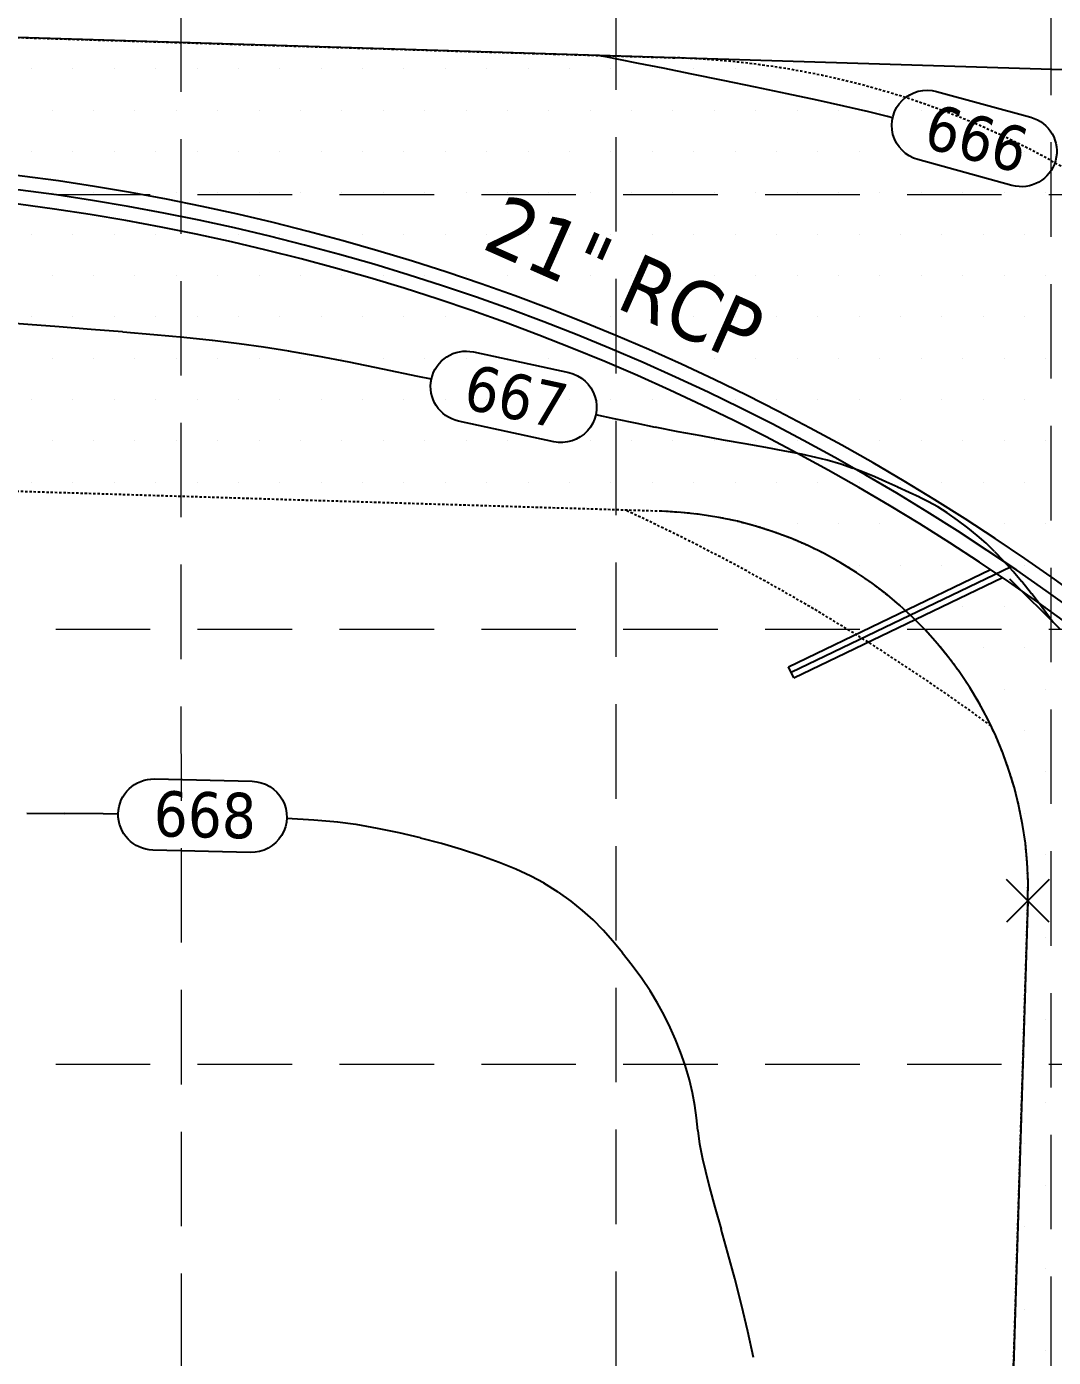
# Model space of a CAD drawing. Header units: inches. Extents: x 6967 to 7890, y 13663 to 15138.
# Drawn here: x 7627.6 to 7681.8, y 14155 to 14225.4 of the extents above; entities that cross this region are included whole.
import ezdxf

# ---------------------------------------------------------------- set-up
doc = ezdxf.new("R2010")
doc.units = ezdxf.units.IN
doc.header["$MEASUREMENT"] = 0
for name, pattern in [('HIDDEN', [0.375, 0.25, -0.125]), ('XGWI003AR$0$HIDDEN2', [0.1875, 0.125, -0.0625]), ('xGWI003pt$0$HIDDEN2', [0.1875, 0.125, -0.0625])]:
    doc.linetypes.add(name, pattern=pattern)
for name, color, linetype in [('C-ANNO-STRM-N', 7, 'Continuous'), ('GRID', 254, 'HIDDEN'), ('PC', 35, 'Continuous'), ('STORM', 5, 'Continuous'), ('V-ESMT-ACCS-TXT-N', 7, 'Continuous'), ('XGWI003AR$0$C-PKNG-CURB-FACE-N', 4, 'Continuous'), ('XGWI003AR$0$C-PKNG-FIRE-HTCH-N', 2, 'Continuous'), ('XGWI003AR$0$C-PKNG-FIRE-N', 2, 'XGWI003AR$0$HIDDEN2'), ('XGWI003AR$0$C-PKNG-PAVE-EDGE-N', 4, 'XGWI003AR$0$HIDDEN2'), ('xGWI003pt$0$C-EASE-STRM-N', 6, 'xGWI003pt$0$HIDDEN2')]:
    doc.layers.add(name, color=color, linetype=linetype)
doc.styles.add('L50', font='TAHOMA.TTF', dxfattribs={"height": 2})
doc.styles.add('L80', font='TAHOMA.TTF', dxfattribs={"height": 3.2})

msp = doc.modelspace()

# ---------------------------------------------------------------- linework, layer by layer
at = {"layer": 'GRID', "color": 252, "linetype": 'HIDDEN', "lineweight": 0, "ltscale": 20}
for p, q in [((7635.766, 13779.399), (7635.657, 15113.571)), ((7658.744, 13779.511), (7658.66, 15113.571)), ((7681.729, 13779.235), (7681.662, 15113.571)), ((6991.593, 14216.481), (7865.68, 14216.481)), ((6991.593, 14193.479), (7865.68, 14193.479)), ((6991.593, 14170.477), (7865.68, 14170.477))]:
    msp.add_line(p, q, dxfattribs=at)
at = {"layer": 'PC', "color": 25, "extrusion": (0.287475, 0.957788, 0), "elevation": 15824.851}
msp.add_lwpolyline([(-3245.63, 666), (-3245.572, 666)], dxfattribs=at)
at = {"layer": 'PC', "color": 25}
for points, elevation in [([(7657.935, 14223.799), (7657.88, 14223.814)], 666), ([(7659.89, 14223.412), (7658.857, 14223.617)], 666), ([(7661.204, 14223.15), (7659.89, 14223.412)], 666), ([(7664.372, 14222.509), (7662.723, 14222.844)], 666), ([(7666.075, 14222.158), (7664.372, 14222.509)], 666), ([(7673.333, 14220.532), (7673.053, 14220.6)], 666), ([(7630.963, 14209.337), (7629.281, 14209.47)], 667), ([(7637.371, 14208.75), (7635.862, 14208.907)], 667), ([(7640.07, 14208.408), (7638.782, 14208.584)], 667), ([(7644.598, 14207.599), (7642.923, 14207.92)], 667), ([(7648.241, 14206.856), (7646.384, 14207.241)], 667), ([(7648.95, 14206.706), (7648.241, 14206.856)], 667), ([(7659.823, 14204.355), (7658.604, 14204.615)], 667), ([(7663.202, 14203.702), (7661.993, 14203.925)], 667), ([(7664.394, 14203.488), (7663.202, 14203.702)], 667), ([(7665.545, 14203.284), (7664.394, 14203.488)], 667), ([(7666.632, 14203.09), (7665.545, 14203.284)], 667), ([(7668.519, 14202.733), (7667.631, 14202.906)], 667), ([(7669.273, 14202.571), (7668.519, 14202.733)], 667), ([(7670.586, 14202.206), (7669.87, 14202.42)], 667), ([(7671.819, 14201.771), (7671.226, 14201.992)], 667), ([(7672.393, 14201.536), (7671.819, 14201.771)], 667), ([(7672.977, 14201.28), (7672.393, 14201.536)], 667), ([(7674.743, 14200.461), (7674.207, 14200.714)], 667), ([(7677.311, 14198.846), (7676.764, 14199.256)], 667), ([(7677.806, 14198.441), (7677.311, 14198.846)], 667), ([(7632.395, 14183.695), (7631.601, 14183.706)], 668), ([(7643.997, 14183.269), (7642.741, 14183.375)], 668), ([(7646.105, 14182.939), (7644.966, 14183.145)], 668), ([(7647.246, 14182.701), (7646.105, 14182.939)], 668), ([(7649.481, 14182.14), (7648.376, 14182.433)], 668), ([(7650.55, 14181.825), (7649.481, 14182.14)], 668), ([(7651.57, 14181.491), (7650.55, 14181.825)], 668), ([(7652.528, 14181.142), (7651.57, 14181.491)], 668), ([(7653.411, 14180.781), (7652.528, 14181.142)], 668), ([(7656.338, 14179.096), (7655.664, 14179.571)], 668), ([(7656.946, 14178.608), (7656.338, 14179.096)], 668), ([(7657.504, 14178.098), (7656.946, 14178.608)], 668), ([(7659.566, 14175.692), (7659.043, 14176.364)], 668), ([(7661.848, 14171.77), (7661.565, 14172.419)], 668), ([(7662.362, 14170.413), (7662.111, 14171.104)], 668), ([(7662.599, 14169.647), (7662.362, 14170.413)], 668), ([(7662.873, 14168.288), (7662.761, 14168.949)], 668), ([(7663.04, 14166.963), (7662.958, 14167.635)], 668), ([(7663.293, 14165.444), (7663.144, 14166.242)], 668)]:
    msp.add_lwpolyline(points, dxfattribs=dict(at, elevation=elevation))
at = {"layer": 'PC', "color": 25, "extrusion": (-0.193195, -0.98116, 0), "elevation": -15435.304}
msp.add_lwpolyline([(4765.94, 666), (4765.69, 666)], dxfattribs=at)
at = {"layer": 'PC', "color": 25, "extrusion": (-0.193452, -0.98111, 0), "elevation": -15436.55}
msp.add_lwpolyline([(4762.592, 666), (4761.902, 666)], dxfattribs=at)
at = {"layer": 'PC', "color": 25, "extrusion": (-0.197221, -0.980359, 0), "elevation": -15454.745}
msp.add_lwpolyline([(4707.174, 666), (4705.625, 666)], dxfattribs=at)
at = {"layer": 'PC', "color": 25, "extrusion": (-0.205166, -0.978727, 0), "elevation": -15492.43}
msp.add_lwpolyline([(4586.814, 666), (4585.095, 666)], dxfattribs=at)
at = {"layer": 'PC', "color": 25, "extrusion": (-0.209955, -0.977711, 0), "elevation": -15514.702}
msp.add_lwpolyline([(4512.53, 666), (4510.908, 666)], dxfattribs=at)
at = {"layer": 'PC', "color": 25, "extrusion": (-0.217149, -0.976138, 0), "elevation": -15547.51}
msp.add_lwpolyline([(4399.611, 666), (4398.163, 666)], dxfattribs=at)
at = {"layer": 'PC', "color": 25, "linetype": 'Continuous'}
for points, elevation in [([(7675.656, 14221.932), (7680.632, 14220.563)], 666), ([(7679.64, 14216.954), (7674.664, 14218.323)], 666), ([(7651.178, 14208.147), (7656.211, 14207.053)], 667), ([(7655.416, 14203.396), (7650.383, 14204.49)], 667), ([(7634.321, 14185.558), (7639.47, 14185.436)], 668), ([(7639.381, 14181.673), (7634.232, 14181.795)], 668), ([(7681.614, 14180.243), (7679.351, 14177.98)], 667.85), ([(7681.614, 14177.98), (7679.351, 14180.243)], 667.85)]:
    msp.add_lwpolyline(points, dxfattribs=dict(at, elevation=elevation))
at = {"layer": 'PC', "color": 25, "extrusion": (-0.229152, -0.973391, 0), "elevation": -15600.506}
msp.add_lwpolyline([(4209.03, 666), (4207.831, 666)], dxfattribs=at)
at = {"layer": 'PC', "color": 25, "extrusion": (-0.237473, -0.971394, 0), "elevation": -15635.95}
msp.add_lwpolyline([(4076.55, 666), (4075.388, 666)], dxfattribs=at)
at = {"layer": 'PC', "color": 25, "extrusion": (-0.077943, -0.996958, 0), "elevation": -14760.89}
msp.add_lwpolyline([(6496.871, 667), (6495.232, 667)], dxfattribs=at)
at = {"layer": 'PC', "color": 25, "extrusion": (-0.077619, -0.996983, 0), "elevation": -14758.78}
msp.add_lwpolyline([(6503.337, 667), (6501.663, 667)], dxfattribs=at)
at = {"layer": 'PC', "color": 25, "extrusion": (-0.082008, -0.996632, 0), "elevation": -14787.278}
msp.add_lwpolyline([(6441.653, 667), (6439.975, 667)], dxfattribs=at)
at = {"layer": 'PC', "color": 25, "extrusion": (-0.086885, -0.996218, 0), "elevation": -14818.626}
msp.add_lwpolyline([(6370.854, 667), (6369.208, 667)], dxfattribs=at)
at = {"layer": 'PC', "color": 25, "extrusion": (-0.093909, -0.995581, 0), "elevation": -14863.19}
msp.add_lwpolyline([(6267.774, 667), (6266.181, 667)], dxfattribs=at)
at = {"layer": 'PC', "color": 25, "extrusion": (-0.116862, -0.993148, 0), "elevation": -15003.912}
msp.add_lwpolyline([(5925.999, 667), (5924.579, 667)], dxfattribs=at)
at = {"layer": 'PC', "color": 25, "extrusion": (-0.158971, -0.987283, 0), "elevation": -15242.271}
msp.add_lwpolyline([(5285.542, 667), (5284.195, 667)], dxfattribs=at)
at = {"layer": 'PC', "color": 25, "extrusion": (-0.176638, -0.984276, 0), "elevation": -15334.546}
msp.add_lwpolyline([(5013.081, 667), (5011.534, 667)], dxfattribs=at)
at = {"layer": 'PC', "color": 25, "extrusion": (-0.196771, -0.980449, 0), "elevation": -15434.068}
msp.add_lwpolyline([(4701.321, 667), (4699.499, 667)], dxfattribs=at)
at = {"layer": 'PC', "color": 25, "extrusion": (-0.212066, -0.977255, 0), "elevation": -15505.666}
msp.add_lwpolyline([(4472.095, 667), (4471.11, 667)], dxfattribs=at)
at = {"layer": 'PC', "color": 25, "extrusion": (0.201019, 0.979587, 0), "elevation": 15454.177}
msp.add_lwpolyline([(-4649.106, 667), (-4648.12, 667)], dxfattribs=at)
at = {"layer": 'PC', "color": 25, "extrusion": (-0.189326, -0.981914, 0), "elevation": -15397.653}
msp.add_lwpolyline([(4834.241, 667), (4833.015, 667)], dxfattribs=at)
at = {"layer": 'PC', "color": 25, "extrusion": (-0.180873, -0.983506, 0), "elevation": -15355.518}
msp.add_lwpolyline([(4972.239, 667), (4971.223, 667)], dxfattribs=at)
at = {"layer": 'PC', "color": 25, "extrusion": (-0.244996, -0.969524, 0), "elevation": -15648.675}
msp.add_lwpolyline([(3956.589, 667), (3955.974, 667)], dxfattribs=at)
at = {"layer": 'PC', "color": 25, "extrusion": (-0.316826, -0.948484, 0), "elevation": -15900.8}
msp.add_lwpolyline([(2776.481, 667), (2775.806, 667)], dxfattribs=at)
at = {"layer": 'PC', "color": 25, "extrusion": (-0.416208, -0.90927, 0), "elevation": -16106.344}
msp.add_lwpolyline([(1066.806, 667), (1066.12, 667)], dxfattribs=at)
at = {"layer": 'PC', "color": 25, "extrusion": (-0.419709, -0.907659, 0), "elevation": -16110.336}
msp.add_lwpolyline([(1005.388, 667), (1004.719, 667)], dxfattribs=at)
at = {"layer": 'PC', "color": 25, "extrusion": (-0.450172, -0.892942, 0), "elevation": -16135.141}
msp.add_lwpolyline([(460.996, 667), (460.443, 667)], dxfattribs=at)
at = {"layer": 'PC', "color": 25, "extrusion": (-0.486593, -0.873629, 0), "elevation": -16140.43}
msp.add_lwpolyline([(-203.867, 667), (-204.418, 667)], dxfattribs=at)
at = {"layer": 'PC', "color": 25, "extrusion": (-0.52883, -0.848728, 0), "elevation": -16111.037}
msp.add_lwpolyline([(-994.176, 667), (-994.764, 667)], dxfattribs=at)
at = {"layer": 'PC', "color": 25, "extrusion": (-0.568114, -0.82295, 0), "elevation": -16046.553}
msp.add_lwpolyline([(-1749.201, 667), (-1749.865, 667)], dxfattribs=at)
at = {"layer": 'PC', "color": 25, "extrusion": (0.666675, 0.745349, 0), "elevation": 15701.39}
msp.add_lwpolyline([(3742.474, 667), (3743.098, 667)], dxfattribs=at)
at = {"layer": 'PC', "color": 25, "extrusion": (-0.697725, -0.716365, 0), "elevation": -15528.297}
msp.add_lwpolyline([(-4405.241, 667), (-4405.878, 667)], dxfattribs=at)
at = {"layer": 'PC', "color": 25, "extrusion": (0.722129, 0.691758, 0), "elevation": 15366.328}
msp.add_lwpolyline([(4939.978, 667), (4940.659, 667)], dxfattribs=at)
at = {"layer": 'PC', "color": 25, "extrusion": (0.73868, 0.674056, 0), "elevation": 15242.104}
msp.add_lwpolyline([(5310.152, 667), (5310.904, 667)], dxfattribs=at)
at = {"layer": 'PC', "color": 25, "extrusion": (0.760364, 0.649497, 0), "elevation": 15059.979}
msp.add_lwpolyline([(5805.901, 667), (5806.589, 667)], dxfattribs=at)
at = {"layer": 'PC', "color": 25, "extrusion": (0.780139, 0.625607, 0), "elevation": 14872.703}
msp.add_lwpolyline([(6269.264, 667), (6270.1, 667)], dxfattribs=at)
at = {"layer": 'PC', "color": 25, "extrusion": (0.792239, 0.610211, 0), "elevation": 14747.097}
msp.add_lwpolyline([(6558.344, 667), (6559.275, 667)], dxfattribs=at)
at = {"layer": 'PC', "color": 25, "extrusion": (0.801091, 0.598542, 0), "elevation": 14649.455}
msp.add_lwpolyline([(6772.666, 667), (6773.641, 667)], dxfattribs=at)
at = {"layer": 'PC', "color": 25, "extrusion": (-0.006782, -0.999977, 0), "elevation": -14235.139}
msp.add_lwpolyline([(7533.186, 668), (7531.193, 668)], dxfattribs=at)
at = {"layer": 'PC', "color": 25, "extrusion": (-0.009458, -0.999955, 0), "elevation": -14255.252}
msp.add_lwpolyline([(7497.108, 668), (7495.055, 668)], dxfattribs=at)
at = {"layer": 'PC', "color": 25, "extrusion": (-0.05898, -0.998259, 0), "elevation": -14609.454}
msp.add_lwpolyline([(6792.898, 668), (6791.46, 668)], dxfattribs=at)
at = {"layer": 'PC', "color": 25, "extrusion": (-0.127518, -0.991836, 0), "elevation": -15042.231}
msp.add_lwpolyline([(5773.94, 668), (5772.964, 668)], dxfattribs=at)
at = {"layer": 'PC', "color": 25, "extrusion": (-0.230458, -0.973082, 0), "elevation": -15563.305}
msp.add_lwpolyline([(4174.038, 668), (4172.878, 668)], dxfattribs=at)
at = {"layer": 'PC', "color": 25, "extrusion": (0.419854, 0.907591, 0), "elevation": 16083.675}
msp.add_lwpolyline([(-993.185, 668), (-992.307, 668)], dxfattribs=at)
at = {"layer": 'PC', "color": 25, "extrusion": (-0.471782, -0.881715, 0), "elevation": -16114.204}
msp.add_lwpolyline([(59.559, 668), (58.768, 668)], dxfattribs=at)
at = {"layer": 'PC', "color": 25, "extrusion": (0.525917, 0.850536, 0), "elevation": 16086.477}
msp.add_lwpolyline([(945.869, 668), (946.76, 668)], dxfattribs=at)
at = {"layer": 'PC', "color": 25, "extrusion": (0.71666, 0.697423, 0), "elevation": 15375.955}
msp.add_lwpolyline([(4819.606, 668), (4820.358, 668)], dxfattribs=at)
at = {"layer": 'PC', "color": 25, "extrusion": (0.750159, 0.661257, 0), "elevation": 15119.754}
msp.add_lwpolyline([(5570.735, 668), (5571.502, 668)], dxfattribs=at)
at = {"layer": 'PC', "color": 25, "extrusion": (0.774173, 0.632974, 0), "elevation": 14902.695}
msp.add_lwpolyline([(6126.981, 668), (6127.782, 668)], dxfattribs=at)
at = {"layer": 'PC', "color": 25, "extrusion": (0.805906, 0.592043, 0), "elevation": 14565.516}
msp.add_lwpolyline([(6888.629, 668), (6889.481, 668)], dxfattribs=at)
at = {"layer": 'PC', "color": 25, "extrusion": (0.830565, 0.556922, 0), "elevation": 14256.557}
msp.add_lwpolyline([(7506.401, 668), (7507.199, 668)], dxfattribs=at)
at = {"layer": 'PC', "color": 25, "extrusion": (0.85513, 0.518413, 0), "elevation": 13898.902}
msp.add_lwpolyline([(8148.847, 668), (8149.602, 668)], dxfattribs=at)
at = {"layer": 'PC', "color": 25, "extrusion": (0.87835, 0.478018, 0), "elevation": 13504.237}
msp.add_lwpolyline([(8786.692, 668), (8787.42, 668)], dxfattribs=at)
at = {"layer": 'PC', "color": 25, "extrusion": (0.899065, 0.437816, 0), "elevation": 13093.151}
msp.add_lwpolyline([(9387.568, 668), (9388.279, 668)], dxfattribs=at)
at = {"layer": 'PC', "color": 25, "extrusion": (0.930121, 0.367253, 0), "elevation": 12331.073}
msp.add_lwpolyline([(10366.908, 668), (10367.624, 668)], dxfattribs=at)
at = {"layer": 'PC', "color": 25, "extrusion": (0.974053, 0.226319, 0), "elevation": 10670.638}
msp.add_lwpolyline([(12067.083, 668), (12067.8, 668)], dxfattribs=at)
at = {"layer": 'PC', "color": 25, "extrusion": (0.9916, 0.129342, 0), "elevation": 9431.064}
msp.add_lwpolyline([(13057.482, 668), (13058.14, 668)], dxfattribs=at)
at = {"layer": 'PC', "color": 25, "extrusion": (0.989769, 0.142676, 0), "elevation": 9605.933}
msp.add_lwpolyline([(12927.964, 668), (12928.692, 668)], dxfattribs=at)
at = {"layer": 'PC', "color": 25, "extrusion": (0.972775, 0.231751, 0), "elevation": 10737.522}
msp.add_lwpolyline([(12003.142, 668), (12003.812, 668)], dxfattribs=at)
at = {"layer": 'PC', "color": 25, "extrusion": (0.966749, 0.255727, 0), "elevation": 11030.954}
msp.add_lwpolyline([(11733.163, 668), (11734.047, 668)], dxfattribs=at)
at = {"layer": 'PC', "color": 25, "extrusion": (0.964273, 0.264911, 0), "elevation": 11142.052}
msp.add_lwpolyline([(11626.649, 668), (11627.714, 668)], dxfattribs=at)
at = {"layer": 'PC', "color": 25, "extrusion": (0.963763, 0.266759, 0), "elevation": 11164.323}
msp.add_lwpolyline([(11604.056, 668), (11605.265, 668)], dxfattribs=at)
at = {"layer": 'PC', "color": 25, "extrusion": (0.964565, 0.263847, 0), "elevation": 11129.221}
msp.add_lwpolyline([(11636.407, 668), (11637.726, 668)], dxfattribs=at)
at = {"layer": 'PC', "color": 25, "extrusion": (0.966393, 0.257069, 0), "elevation": 11047.261}
msp.add_lwpolyline([(11712.852, 668), (11714.246, 668)], dxfattribs=at)
at = {"layer": 'PC', "color": 25, "extrusion": (0.96914, 0.246512, 0), "elevation": 10918.836}
msp.add_lwpolyline([(11831.228, 668), (11832.662, 668)], dxfattribs=at)
at = {"layer": 'PC', "color": 25, "extrusion": (0.972791, 0.231686, 0), "elevation": 10736.921}
msp.add_lwpolyline([(11995.123, 668), (11996.561, 668)], dxfattribs=at)
at = {"layer": 'PC', "color": 25, "extrusion": (0.97738, 0.21149, 0), "elevation": 10486.205}
msp.add_lwpolyline([(12213.498, 668), (12214.907, 668)], dxfattribs=at)
at = {"layer": 'PC', "color": 25, "linetype": 'Continuous', "extrusion": (0, 0, -1)}
for centre, radius, start, end in [((-7675.16, 14220.127, -666), 1.871, 285.37859, 105.37859), ((-7680.136, 14218.759, -666), 1.871, 105.37859, 285.37859), ((-7650.781, 14206.319, -667), 1.871, 282.26325, 102.26325), ((-7655.813, 14205.225, -667), 1.871, 102.26325, 282.26325), ((-7634.277, 14183.677, -668), 1.882, 271.35914, 91.35914), ((-7639.425, 14183.554, -668), 1.882, 91.35914, 271.35914)]:
    msp.add_arc(centre, radius, start, end, dxfattribs=at)
at = {"layer": 'STORM'}
for p, q in [((7667.962, 14191.201), (7679.602, 14196.799)), ((7667.819, 14191.498), (7678.504, 14196.637)), ((7668.105, 14190.903), (7679.137, 14196.209)), ((7668.105, 14190.903), (7667.819, 14191.498))]:
    msp.add_line(p, q, dxfattribs=at)
for radius in [120.75, 120, 119.25]:
    msp.add_arc((7611.955, 14097.684), radius, 30, 88.23444, dxfattribs=at)
at = {"layer": 'V-ESMT-ACCS-TXT-N'}
msp.add_line((7679.513, 14196.139), (7682.17, 14193.494), dxfattribs=at)
at = {"layer": 'XGWI003AR$0$C-PKNG-CURB-FACE-N', "color": 7}
for p, q in [((7705.827, 14222.351), (7599.622, 14225.625)), ((7680.482, 14179.112), (7677.26, 14074.566))]:
    msp.add_line(p, q, dxfattribs=at)
msp.add_arc((7660.492, 14179.728), 20, 358.23444, 88.23444, dxfattribs=at)
at = {"layer": 'XGWI003AR$0$C-PKNG-FIRE-HTCH-N', "color": 255}
for p, q in [((7627.812, 14223.125), (7627.812, 14223.125)), ((7630, 14223.125), (7630, 14223.125)), ((7632.188, 14223.125), (7632.188, 14223.125)), ((7634.375, 14223.125), (7634.375, 14223.125)), ((7636.562, 14223.125), (7636.562, 14223.125)), ((7638.75, 14223.125), (7638.75, 14223.125)), ((7640.938, 14223.125), (7640.938, 14223.125)), ((7643.125, 14223.125), (7643.125, 14223.125)), ((7645.312, 14223.125), (7645.312, 14223.125)), ((7647.5, 14223.125), (7647.5, 14223.125)), ((7649.688, 14223.125), (7649.688, 14223.125)), ((7651.875, 14223.125), (7651.875, 14223.125)), ((7654.062, 14223.125), (7654.062, 14223.125)), ((7656.25, 14223.125), (7656.25, 14223.125)), ((7658.438, 14223.125), (7658.438, 14223.125)), ((7660.625, 14223.125), (7660.625, 14223.125)), ((7662.812, 14223.125), (7662.812, 14223.125)), ((7665, 14223.125), (7665, 14223.125)), ((7667.188, 14223.125), (7667.188, 14223.125)), ((7628.906, 14220.938), (7628.906, 14220.938)), ((7631.094, 14220.938), (7631.094, 14220.938)), ((7633.281, 14220.938), (7633.281, 14220.938)), ((7635.469, 14220.938), (7635.469, 14220.938)), ((7637.656, 14220.938), (7637.656, 14220.938)), ((7639.844, 14220.938), (7639.844, 14220.938)), ((7642.031, 14220.938), (7642.031, 14220.938)), ((7644.219, 14220.938), (7644.219, 14220.938)), ((7646.406, 14220.938), (7646.406, 14220.938)), ((7648.594, 14220.938), (7648.594, 14220.938)), ((7650.781, 14220.938), (7650.781, 14220.938)), ((7652.969, 14220.938), (7652.969, 14220.938)), ((7655.156, 14220.938), (7655.156, 14220.938)), ((7657.344, 14220.938), (7657.344, 14220.938)), ((7659.531, 14220.938), (7659.531, 14220.938)), ((7661.719, 14220.938), (7661.719, 14220.938)), ((7663.906, 14220.938), (7663.906, 14220.938)), ((7666.094, 14220.938), (7666.094, 14220.938)), ((7668.281, 14220.938), (7668.281, 14220.938)), ((7670.469, 14220.938), (7670.469, 14220.938)), ((7672.656, 14220.938), (7672.656, 14220.938)), ((7674.844, 14220.938), (7674.844, 14220.938)), ((7627.812, 14218.75), (7627.812, 14218.75)), ((7630, 14218.75), (7630, 14218.75)), ((7632.188, 14218.75), (7632.188, 14218.75)), ((7634.375, 14218.75), (7634.375, 14218.75)), ((7636.562, 14218.75), (7636.562, 14218.75)), ((7638.75, 14218.75), (7638.75, 14218.75)), ((7640.938, 14218.75), (7640.938, 14218.75)), ((7643.125, 14218.75), (7643.125, 14218.75)), ((7645.312, 14218.75), (7645.312, 14218.75)), ((7647.5, 14218.75), (7647.5, 14218.75)), ((7649.688, 14218.75), (7649.688, 14218.75)), ((7651.875, 14218.75), (7651.875, 14218.75)), ((7654.062, 14218.75), (7654.062, 14218.75)), ((7656.25, 14218.75), (7656.25, 14218.75)), ((7658.438, 14218.75), (7658.438, 14218.75)), ((7660.625, 14218.75), (7660.625, 14218.75)), ((7662.812, 14218.75), (7662.812, 14218.75)), ((7665, 14218.75), (7665, 14218.75)), ((7667.188, 14218.75), (7667.188, 14218.75)), ((7669.375, 14218.75), (7669.375, 14218.75)), ((7671.562, 14218.75), (7671.562, 14218.75)), ((7673.75, 14218.75), (7673.75, 14218.75)), ((7675.938, 14218.75), (7675.938, 14218.75)), ((7678.125, 14218.75), (7678.125, 14218.75)), ((7680.312, 14218.75), (7680.312, 14218.75)), ((7628.906, 14216.562), (7628.906, 14216.562)), ((7631.094, 14216.562), (7631.094, 14216.562)), ((7633.281, 14216.562), (7633.281, 14216.562)), ((7635.469, 14216.562), (7635.469, 14216.562)), ((7637.656, 14216.562), (7637.656, 14216.562)), ((7639.844, 14216.562), (7639.844, 14216.562)), ((7642.031, 14216.562), (7642.031, 14216.562)), ((7644.219, 14216.562), (7644.219, 14216.562)), ((7646.406, 14216.562), (7646.406, 14216.562)), ((7648.594, 14216.562), (7648.594, 14216.562)), ((7650.781, 14216.562), (7650.781, 14216.562)), ((7652.969, 14216.562), (7652.969, 14216.562)), ((7655.156, 14216.562), (7655.156, 14216.562)), ((7657.344, 14216.562), (7657.344, 14216.562)), ((7659.531, 14216.562), (7659.531, 14216.562)), ((7661.719, 14216.562), (7661.719, 14216.562)), ((7663.906, 14216.562), (7663.906, 14216.562)), ((7666.094, 14216.562), (7666.094, 14216.562)), ((7668.281, 14216.562), (7668.281, 14216.562)), ((7670.469, 14216.562), (7670.469, 14216.562)), ((7672.656, 14216.562), (7672.656, 14216.562)), ((7674.844, 14216.562), (7674.844, 14216.562)), ((7677.031, 14216.562), (7677.031, 14216.562)), ((7679.219, 14216.562), (7679.219, 14216.562)), ((7681.406, 14216.562), (7681.406, 14216.562)), ((7627.812, 14214.375), (7627.812, 14214.375)), ((7630, 14214.375), (7630, 14214.375)), ((7632.188, 14214.375), (7632.188, 14214.375)), ((7634.375, 14214.375), (7634.375, 14214.375)), ((7636.562, 14214.375), (7636.562, 14214.375)), ((7638.75, 14214.375), (7638.75, 14214.375)), ((7640.938, 14214.375), (7640.938, 14214.375)), ((7643.125, 14214.375), (7643.125, 14214.375)), ((7645.312, 14214.375), (7645.312, 14214.375)), ((7647.5, 14214.375), (7647.5, 14214.375)), ((7649.688, 14214.375), (7649.688, 14214.375)), ((7651.875, 14214.375), (7651.875, 14214.375)), ((7654.062, 14214.375), (7654.062, 14214.375)), ((7656.25, 14214.375), (7656.25, 14214.375)), ((7658.438, 14214.375), (7658.438, 14214.375)), ((7660.625, 14214.375), (7660.625, 14214.375)), ((7662.812, 14214.375), (7662.812, 14214.375)), ((7665, 14214.375), (7665, 14214.375)), ((7667.188, 14214.375), (7667.188, 14214.375)), ((7669.375, 14214.375), (7669.375, 14214.375)), ((7671.562, 14214.375), (7671.562, 14214.375)), ((7673.75, 14214.375), (7673.75, 14214.375)), ((7675.938, 14214.375), (7675.938, 14214.375)), ((7678.125, 14214.375), (7678.125, 14214.375)), ((7680.312, 14214.375), (7680.312, 14214.375)), ((7628.906, 14212.188), (7628.906, 14212.188)), ((7631.094, 14212.188), (7631.094, 14212.188)), ((7633.281, 14212.188), (7633.281, 14212.188)), ((7635.469, 14212.188), (7635.469, 14212.188)), ((7637.656, 14212.188), (7637.656, 14212.188)), ((7639.844, 14212.188), (7639.844, 14212.188)), ((7642.031, 14212.188), (7642.031, 14212.188)), ((7644.219, 14212.188), (7644.219, 14212.188)), ((7646.406, 14212.188), (7646.406, 14212.188)), ((7648.594, 14212.188), (7648.594, 14212.188)), ((7650.781, 14212.188), (7650.781, 14212.188)), ((7652.969, 14212.188), (7652.969, 14212.188)), ((7655.156, 14212.188), (7655.156, 14212.188)), ((7657.344, 14212.188), (7657.344, 14212.188)), ((7659.531, 14212.188), (7659.531, 14212.188)), ((7661.719, 14212.188), (7661.719, 14212.188)), ((7663.906, 14212.188), (7663.906, 14212.188)), ((7666.094, 14212.188), (7666.094, 14212.188)), ((7668.281, 14212.188), (7668.281, 14212.188)), ((7670.469, 14212.188), (7670.469, 14212.188)), ((7672.656, 14212.188), (7672.656, 14212.188)), ((7674.844, 14212.188), (7674.844, 14212.188)), ((7677.031, 14212.188), (7677.031, 14212.188)), ((7679.219, 14212.188), (7679.219, 14212.188)), ((7681.406, 14212.188), (7681.406, 14212.188)), ((7627.812, 14210), (7627.812, 14210)), ((7630, 14210), (7630, 14210)), ((7632.188, 14210), (7632.188, 14210)), ((7634.375, 14210), (7634.375, 14210)), ((7636.562, 14210), (7636.562, 14210)), ((7638.75, 14210), (7638.75, 14210)), ((7640.938, 14210), (7640.938, 14210)), ((7643.125, 14210), (7643.125, 14210)), ((7645.312, 14210), (7645.312, 14210)), ((7647.5, 14210), (7647.5, 14210)), ((7649.688, 14210), (7649.688, 14210)), ((7651.875, 14210), (7651.875, 14210)), ((7654.062, 14210), (7654.062, 14210)), ((7656.25, 14210), (7656.25, 14210)), ((7658.438, 14210), (7658.438, 14210)), ((7660.625, 14210), (7660.625, 14210)), ((7662.812, 14210), (7662.812, 14210)), ((7665, 14210), (7665, 14210)), ((7667.188, 14210), (7667.188, 14210)), ((7669.375, 14210), (7669.375, 14210)), ((7671.562, 14210), (7671.562, 14210)), ((7673.75, 14210), (7673.75, 14210)), ((7675.938, 14210), (7675.938, 14210)), ((7678.125, 14210), (7678.125, 14210)), ((7680.312, 14210), (7680.312, 14210)), ((7628.906, 14207.812), (7628.906, 14207.812)), ((7631.094, 14207.812), (7631.094, 14207.812)), ((7633.281, 14207.812), (7633.281, 14207.812)), ((7635.469, 14207.812), (7635.469, 14207.812)), ((7637.656, 14207.812), (7637.656, 14207.812)), ((7639.844, 14207.812), (7639.844, 14207.812)), ((7642.031, 14207.812), (7642.031, 14207.812)), ((7644.219, 14207.812), (7644.219, 14207.812)), ((7646.406, 14207.812), (7646.406, 14207.812)), ((7648.594, 14207.812), (7648.594, 14207.812)), ((7650.781, 14207.812), (7650.781, 14207.812)), ((7652.969, 14207.812), (7652.969, 14207.812)), ((7655.156, 14207.812), (7655.156, 14207.812)), ((7657.344, 14207.812), (7657.344, 14207.812)), ((7659.531, 14207.812), (7659.531, 14207.812)), ((7661.719, 14207.812), (7661.719, 14207.812)), ((7663.906, 14207.812), (7663.906, 14207.812)), ((7666.094, 14207.812), (7666.094, 14207.812)), ((7668.281, 14207.812), (7668.281, 14207.812)), ((7670.469, 14207.812), (7670.469, 14207.812)), ((7672.656, 14207.812), (7672.656, 14207.812)), ((7674.844, 14207.812), (7674.844, 14207.812)), ((7677.031, 14207.812), (7677.031, 14207.812)), ((7679.219, 14207.812), (7679.219, 14207.812)), ((7681.406, 14207.812), (7681.406, 14207.812)), ((7627.812, 14205.625), (7627.812, 14205.625)), ((7630, 14205.625), (7630, 14205.625)), ((7632.188, 14205.625), (7632.188, 14205.625)), ((7634.375, 14205.625), (7634.375, 14205.625)), ((7636.562, 14205.625), (7636.562, 14205.625)), ((7638.75, 14205.625), (7638.75, 14205.625)), ((7640.938, 14205.625), (7640.938, 14205.625)), ((7643.125, 14205.625), (7643.125, 14205.625)), ((7645.312, 14205.625), (7645.312, 14205.625)), ((7647.5, 14205.625), (7647.5, 14205.625)), ((7649.688, 14205.625), (7649.688, 14205.625)), ((7651.875, 14205.625), (7651.875, 14205.625)), ((7654.062, 14205.625), (7654.062, 14205.625)), ((7656.25, 14205.625), (7656.25, 14205.625)), ((7658.438, 14205.625), (7658.438, 14205.625)), ((7660.625, 14205.625), (7660.625, 14205.625)), ((7662.812, 14205.625), (7662.812, 14205.625)), ((7665, 14205.625), (7665, 14205.625)), ((7667.188, 14205.625), (7667.188, 14205.625)), ((7669.375, 14205.625), (7669.375, 14205.625)), ((7671.562, 14205.625), (7671.562, 14205.625)), ((7673.75, 14205.625), (7673.75, 14205.625)), ((7675.938, 14205.625), (7675.938, 14205.625)), ((7678.125, 14205.625), (7678.125, 14205.625)), ((7680.312, 14205.625), (7680.312, 14205.625)), ((7628.906, 14203.438), (7628.906, 14203.438)), ((7631.094, 14203.438), (7631.094, 14203.438)), ((7633.281, 14203.438), (7633.281, 14203.438)), ((7635.469, 14203.438), (7635.469, 14203.438)), ((7637.656, 14203.438), (7637.656, 14203.438)), ((7639.844, 14203.438), (7639.844, 14203.438)), ((7642.031, 14203.438), (7642.031, 14203.438)), ((7644.219, 14203.438), (7644.219, 14203.438)), ((7646.406, 14203.438), (7646.406, 14203.438)), ((7648.594, 14203.438), (7648.594, 14203.438)), ((7650.781, 14203.438), (7650.781, 14203.438)), ((7652.969, 14203.438), (7652.969, 14203.438)), ((7655.156, 14203.438), (7655.156, 14203.438)), ((7657.344, 14203.438), (7657.344, 14203.438)), ((7659.531, 14203.438), (7659.531, 14203.438)), ((7661.719, 14203.438), (7661.719, 14203.438)), ((7663.906, 14203.438), (7663.906, 14203.438)), ((7666.094, 14203.438), (7666.094, 14203.438)), ((7668.281, 14203.438), (7668.281, 14203.438)), ((7670.469, 14203.438), (7670.469, 14203.438)), ((7672.656, 14203.438), (7672.656, 14203.438)), ((7674.844, 14203.438), (7674.844, 14203.438)), ((7677.031, 14203.438), (7677.031, 14203.438)), ((7679.219, 14203.438), (7679.219, 14203.438)), ((7681.406, 14203.438), (7681.406, 14203.438)), ((7627.812, 14201.25), (7627.812, 14201.25)), ((7630, 14201.25), (7630, 14201.25)), ((7632.188, 14201.25), (7632.188, 14201.25)), ((7634.375, 14201.25), (7634.375, 14201.25)), ((7636.562, 14201.25), (7636.562, 14201.25)), ((7638.75, 14201.25), (7638.75, 14201.25)), ((7640.938, 14201.25), (7640.938, 14201.25)), ((7643.125, 14201.25), (7643.125, 14201.25)), ((7645.312, 14201.25), (7645.312, 14201.25)), ((7647.5, 14201.25), (7647.5, 14201.25)), ((7649.688, 14201.25), (7649.688, 14201.25)), ((7651.875, 14201.25), (7651.875, 14201.25)), ((7654.062, 14201.25), (7654.062, 14201.25)), ((7656.25, 14201.25), (7656.25, 14201.25)), ((7658.438, 14201.25), (7658.438, 14201.25)), ((7660.625, 14201.25), (7660.625, 14201.25)), ((7662.812, 14201.25), (7662.812, 14201.25)), ((7665, 14201.25), (7665, 14201.25)), ((7667.188, 14201.25), (7667.188, 14201.25)), ((7669.375, 14201.25), (7669.375, 14201.25)), ((7671.562, 14201.25), (7671.562, 14201.25)), ((7673.75, 14201.25), (7673.75, 14201.25)), ((7675.938, 14201.25), (7675.938, 14201.25)), ((7678.125, 14201.25), (7678.125, 14201.25)), ((7680.312, 14201.25), (7680.312, 14201.25)), ((7666.094, 14199.062), (7666.094, 14199.062)), ((7668.281, 14199.062), (7668.281, 14199.062)), ((7670.469, 14199.062), (7670.469, 14199.062)), ((7672.656, 14199.062), (7672.656, 14199.062)), ((7674.844, 14199.062), (7674.844, 14199.062)), ((7677.031, 14199.062), (7677.031, 14199.062)), ((7679.219, 14199.062), (7679.219, 14199.062)), ((7681.406, 14199.062), (7681.406, 14199.062)), ((7671.562, 14196.875), (7671.562, 14196.875)), ((7673.75, 14196.875), (7673.75, 14196.875)), ((7675.938, 14196.875), (7675.938, 14196.875)), ((7678.125, 14196.875), (7678.125, 14196.875)), ((7680.312, 14196.875), (7680.312, 14196.875)), ((7674.844, 14194.688), (7674.844, 14194.688)), ((7677.031, 14194.688), (7677.031, 14194.688)), ((7679.219, 14194.688), (7679.219, 14194.688)), ((7681.406, 14194.688), (7681.406, 14194.688)), ((7675.938, 14192.5), (7675.938, 14192.5)), ((7678.125, 14192.5), (7678.125, 14192.5)), ((7680.312, 14192.5), (7680.312, 14192.5)), ((7679.219, 14190.312), (7679.219, 14190.312)), ((7681.406, 14190.312), (7681.406, 14190.312)), ((7680.312, 14188.125), (7680.312, 14188.125)), ((7681.406, 14185.938), (7681.406, 14185.938)), ((7680.312, 14183.75), (7680.312, 14183.75)), ((7681.406, 14181.562), (7681.406, 14181.562)), ((7681.406, 14177.188), (7681.406, 14177.188)), ((7681.406, 14172.812), (7681.406, 14172.812)), ((7680.312, 14170.625), (7680.312, 14170.625)), ((7681.406, 14168.438), (7681.406, 14168.438)), ((7680.312, 14166.25), (7680.312, 14166.25)), ((7681.406, 14164.062), (7681.406, 14164.062)), ((7680.312, 14161.875), (7680.312, 14161.875)), ((7681.406, 14159.688), (7681.406, 14159.688)), ((7680.312, 14157.5), (7680.312, 14157.5)), ((7681.406, 14155.312), (7681.406, 14155.312))]:
    msp.add_line(p, q, dxfattribs=at)
at = {"layer": 'XGWI003AR$0$C-PKNG-FIRE-N', "color": 7}
for p, q in [((7599.622, 14225.625), (7661.814, 14223.708)), ((7661.108, 14199.718), (7557.879, 14202.9)), ((7678.615, 14118.539), (7680.482, 14179.112))]:
    msp.add_line(p, q, dxfattribs=at)
for centre, radius in [((7660.458, 14179.729), 44), ((7660.492, 14179.728), 20)]:
    msp.add_arc(centre, radius, 358.23444, 88.23444, dxfattribs=at)
at = {"layer": 'XGWI003AR$0$C-PKNG-PAVE-EDGE-N', "color": 7}
msp.add_line((7661.108, 14199.718), (7584.64, 14202.075), dxfattribs=at)
at = {"layer": 'xGWI003pt$0$C-EASE-STRM-N', "color": 253}
msp.add_arc((7611.955, 14097.684), 112.5, 53.71823, 65.16089, dxfattribs=at)

# ---------------------------------------------------------------- texts
at = {"layer": 'C-ANNO-STRM-N', "style": 'L80'}
msp.add_text('21" RCP', height=3.2, rotation=336.11808, dxfattribs=at).set_placement((7651.537, 14213.659))
at = {"layer": 'PC', "color": 25, "char_height": 2.4, "width": 6.3006, "attachment_point": 1, "style": 'L50'}
for s, insert, rotation in [('\\fTahoma|b0|i0|c0|p34;\\W1.0000000000;\\T1.0000000000;\\o\\l666', (7675.491, 14221.33, 666), 344.62141), ('\\fTahoma|b0|i0|c0|p34;\\W1.0000000000;\\T1.0000000000;\\o\\l668', (7634.307, 14184.931, 668), 358.64086)]:
    msp.add_mtext(s, dxfattribs=dict(at, insert=insert, rotation=rotation))
at = {"layer": 'PC', "color": 25, "linetype": 'Continuous', "insert": (7651.046, 14207.538, 667), "char_height": 2.4, "width": 6.3006, "attachment_point": 1, "rotation": 347.73675, "style": 'L50'}
msp.add_mtext('\\fTahoma|b0|i0|c0|p34;\\W1.0000000000;\\T1.0000000000;\\o\\l667', dxfattribs=at)

doc.saveas('drawing.dxf')
